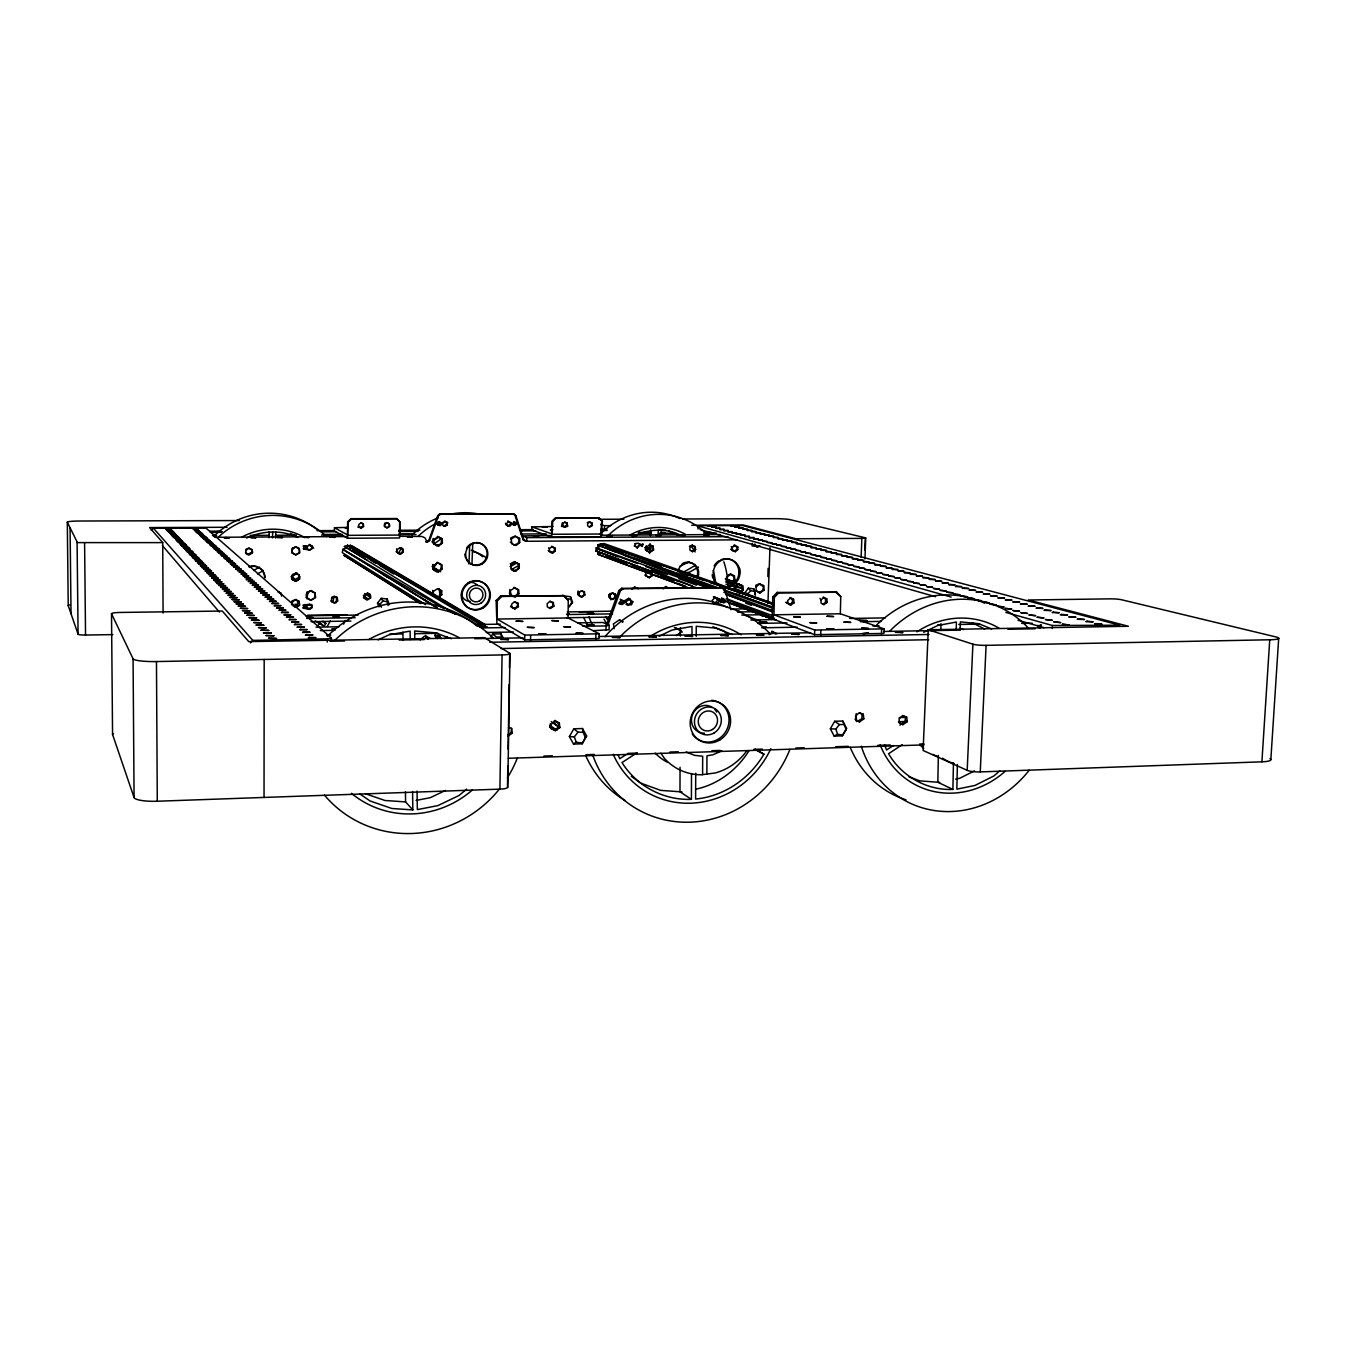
<?xml version="1.0" encoding="UTF-8"?>
<svg xmlns="http://www.w3.org/2000/svg" width="1346" height="1346" viewBox="0 0 1346 1346"><rect width="100%" height="100%" fill="white"/><g stroke="black" fill="none" stroke-linecap="round" stroke-linejoin="round"><path stroke-width="1.5" d="M509.697 653.247L484.375 637.634L248.741 641.605L222.292 611.034L120.349 612.447A9.439 1.195 -0.3 0 0 111.516 613.759L112.559 734.479L134.078 797.555A21.502 4.442 -1.1 0 0 157.28 801.24L264.035 797.438L264.186 659.456L502.075 654.93A10.297 1.497 0.9 0 0 509.697 653.247L509.444 667.835M680.05 767.287L679.982 791.768L691.407 799.339L691.508 773.681M680.386 636.103L680.403 627.774M327.263 642.092L327.28 638.828L331.419 638.054L331.402 641.319M691.962 636.591L691.995 626.445L672.176 630.012L659.153 636.17M695.714 773.193L695.613 799.053C724.064 796.31 749.672 778.728 763.922 754.164L754.988 749.301M696.219 636.322L696.252 626.277L715.769 628.111L732.207 634.521M702.595 774.623L702.679 756.216L694.62 755.375L686.09 751.96M706.869 774.068L706.953 755.796L713.077 754.77L721.759 750.816M334.431 527.733L334.414 530.896L347.52 538.249L399.476 537.963L400.115 535.069L400.267 522.097L396.447 518.547L350.919 518.698L347.621 521.996L347.487 534.867L334.431 527.733L347.537 527.38M599.206 633.798L524.755 635.093L497.061 619.059L497.212 601.09L501.755 596.463L563.957 595.672L568.264 600.148L568.062 617.965L599.206 633.798L599.105 638.542L524.671 639.872L496.893 623.669L496.152 600.535L500.695 595.908L563.957 595.672M347.52 538.249L348.177 522.282L351.474 518.984L397.053 518.833M364.564 595.487L364.581 594.091L363.992 597.388L367.66 599.811L370.789 597.708L370.251 594.427L367.138 593.317L364.564 595.487L364.699 598.347M399.459 534.598L399.644 521.811L396.447 518.547M264.035 797.438L499.904 789.143L502.075 654.93M363.992 597.388L367.088 599.407L370.066 597.876L370.251 594.427M507.829 765.857L507.476 786.72A10.213 2.103 0.8 0 1 499.904 789.143M508.098 749.184L509.175 684.525M507.762 787.275L509.983 653.634M524.671 639.872L524.755 635.093M531.956 526.875L531.906 529.971L551.624 537.121L601.124 536.852L602.385 521.356L598.482 517.89L555.124 518.025L551.944 521.255L551.608 533.807L531.956 526.875L553.071 526.505M530.543 640.46L530.627 635.665M884.086 628.851L814.734 630.046L773.967 614.802L774.337 597.439L778.678 592.963L836.808 592.223L840.762 596.547L840.341 613.776L884.086 628.851L883.901 633.444L814.566 634.673L773.681 619.261L772.301 614.399L772.789 596.901L777.113 592.442L836.808 592.223M938.364 755.426L937.826 782.245L952.901 789.429L953.456 762.93M940.854 629.978L940.972 623.669M956.232 630.416L956.4 622.037L937.792 625.486L923.743 632.284M957.376 764.478L956.855 789.143L974.992 785.441L993.87 775.969L999.809 770.821M960.22 630.18L960.388 621.886L978.609 623.669L991.682 628.986M551.624 537.121L552.769 521.541L555.948 518.311L599.357 518.16M595.807 639.3L595.908 634.538M604.421 529.819L604.522 525.68L600.888 524.503M605.952 630.45L606.053 625.907L609.183 625.217L609.082 629.76L593.35 630.668M269.032 537.777L269.2 531.636M272.515 537.946L272.683 531.973M275.661 538.013L275.829 532.023M698.019 528.961L698.103 525.916L700.021 525.63L743.042 525.613L1119.822 625.217L1052.404 625.503L1005.849 612.413M767.876 576.626L768.095 568.315M601.107 533.554L601.426 523.157M739.375 574.641L739.577 568.433M814.566 634.673L814.734 630.046M820.673 635.245L820.841 630.601M767.943 603.294L769.979 547.671M468.963 563.991L469.67 545.45M471.958 564.109L472.749 543.464M861.137 557.261L861.861 538.4L865.747 537.912L790.085 519.64A11.744 0.959 1.6 0 0 775.01 518.681L682.372 518.984M864.822 550.295L865.31 537.761M864.956 558.994L865.764 538.064M881.445 634.151L881.63 629.541M928.252 629.777L972.906 644.162A9.876 1.312 2.6 0 0 986.096 645.357L1269.732 639.771A19.534 2.322 3.3 0 0 1275.587 636.86L1121.538 599.744A8.463 0.925 2.7 0 0 1110.08 598.852L1028.209 599.996L1128.402 626.26L928.252 629.777L923.12 750.496L967.185 770.333A9.792 1.834 3.2 0 0 980.258 771.914L1261.909 761.819A19.382 3.264 4.2 0 0 1269.951 758.622M967.185 770.333L972.906 644.162M980.258 771.914L986.096 645.357M649.563 553.509L650.051 543.532M650.438 535.691L650.724 529.836M658.076 534.16L658.278 530.139M754.904 543.919L754.82 545.971L757.613 547.065L759.834 545.551M660.936 534.211L661.138 530.173M1052.252 628.498L1052.404 625.503M246.032 553.475L245.477 552.55L248.69 554.619L251.752 553.088L251.736 549.488L248.505 548.344L245.881 550.548L246.032 553.475L249.094 554.973L252.325 552.836L251.736 549.488M299.435 549.319L296.288 546.712L292.435 548.159L291.712 552.197L295.565 554.703L299.233 552.853L299.199 548.445L295.346 547.048L292.183 549.706L292.368 553.24L296.036 555.04L299.906 552.483L299.199 548.445M299.35 575.684L296.221 573.093L292.368 574.54L291.661 578.578L295.497 581.051L299.149 579.201L299.132 574.843L295.279 573.48L292.132 576.138L292.301 579.655L295.969 581.438L299.822 578.864L299.132 574.843M292.873 605.683L295.43 607.332L299.081 605.464L299.283 601.965L295.211 599.811L292.065 602.47L292.301 600.838L296.154 599.391L299.283 601.965M303.203 548.663L306.249 548.259L309.361 549.841L311.666 548.68L311.835 546.039L309.429 545.164L306.753 546.846L303.944 546.173L303.691 548.983L309.849 550.178L312.272 548.562L311.835 546.039M303.018 607.82L306.064 607.399L309.159 608.964L311.448 607.786L311.616 605.246L309.227 604.404L306.551 606.104L303.759 605.448L303.506 608.241L309.647 609.368L312.053 607.753L311.616 605.246M306.753 598.297L306.047 597.069L310.589 599.996L314.914 597.792L314.829 592.593L310.27 590.995L306.551 594.141L306.753 598.297L311.077 600.4L315.637 597.355L314.829 592.593M331.654 601.679L330.981 600.703L334.111 602.722L337.106 601.191L337.24 597.725L334.094 596.615L331.52 598.802L331.654 601.679L334.632 603.126L337.796 601.023L337.24 597.725M358.171 526.168L360.661 527.817L363.033 526.606L363.285 523.796L360.795 522.887L358.743 524.62L358.844 526.925L361.216 528.103L363.723 526.437L363.285 523.796M389.162 524.2L387.143 522.5L384.67 523.426L384.182 526.067L386.655 527.699L389.028 526.505L389.314 523.695L386.84 522.786L384.805 524.519L384.906 526.808L387.261 528.002L389.751 526.336L389.314 523.695M433.008 542.589L433.261 538.518L434.455 544.306L438.813 545.904L442.413 542.842L442.245 538.787L437.45 536.381L441.774 539.292L440.933 543.952L436.541 545.601L433.008 542.589L434.455 544.306M432.705 568.55L432.975 564.496L434.152 570.3L438.51 571.882L442.111 568.82L441.942 564.782L437.147 562.359L441.471 565.236L440.613 569.88L436.239 571.545L432.705 568.55L434.152 570.3M1261.909 761.819L1269.732 639.771M1270.843 759.531L1278.7 638.189M613.456 557.665L595.992 551.019L596.211 547.822L706.095 587.378M509.545 593.485L512.994 596.429L517.285 594.781L518.143 590.187L513.92 587.361L518.732 589.767L518.866 593.771L515.333 596.8L511.076 595.252L509.545 593.485L509.814 589.481M511.732 607.366L510.487 606.171L513.869 608.409L517.133 606.71L517.84 602.991L514.441 601.763L511.615 604.186L511.732 607.366L514.946 608.981L518.395 606.642L517.84 602.991M508.065 734.664L510.958 733.133L511.598 728.354L508.586 727.328M550.464 608.476L549.303 607.904L552.55 606.222L553.341 602.52L549.976 601.292L547.166 603.698L547.284 606.878L550.464 608.476L553.896 606.154L553.341 602.52M562.796 523.813L562.409 522.753L561.938 525.327L564.277 526.925L566.565 525.748L567.137 523.022L564.782 522.13L562.796 523.813L562.88 526.067L565.118 527.211L567.524 525.596L567.137 523.022M550.312 723.761L549.706 726.958L554.131 729.835L558.422 727.547L559.179 722.785L554.72 721.237L550.985 724.468L551.137 728.64L555.36 730.693L559.902 727.563L559.179 722.785M578.006 590.978A74.165 70.295 -68.1 0 0 578.225 594.831L581.001 596.665L583.844 595.184L584.4 591.803L581.455 590.726L578.982 592.846L579.066 595.639L581.859 597.052L584.871 594.999L584.4 591.803M589.043 526.824L591.315 525.647L591.937 522.921L589.582 522.029L587.613 523.712L587.68 525.95L589.918 527.11L592.307 525.495L591.937 522.921M615.055 594.797L612.699 592.762L609.738 593.906L609.132 597.102L612.026 599.071L614.853 597.59L615.442 594.225L612.514 593.149L610.075 595.269L610.142 598.045L612.918 599.458L615.896 597.405L615.442 594.225M646.568 547.284L646.299 545.786L645.558 549.673L649.041 552.062L652.457 550.295L653.046 546.055L649.529 544.726L646.568 547.284L646.652 550.665L649.983 552.382L653.584 549.925L653.046 546.055M651.817 575.55L652.945 575.23L649.361 577.686L644.936 574.944L648.419 577.333L651.817 575.55L652.07 572.185M692.652 551.658L691.659 551.338L694.435 549.891L695.159 546.476L692.298 545.382L689.875 547.469L689.943 550.245L692.652 551.658L695.596 549.639L695.159 546.476M731.181 581.859L733.721 580.53L734.361 575.768L730.457 574.288L727.143 577.148L727.21 580.95L726.049 579.857L726.621 576.946M739.324 592.089L741.966 590.692L742.639 585.746L738.584 584.214L735.135 587.209L735.219 591.146M756.301 590.675L758.959 592.526L762.896 590.423L763.603 585.51L759.565 583.979L756.132 586.957L756.216 590.894L760.036 592.896L764.208 590.002L763.603 585.51M789.193 604.522L792.272 602.873L792.542 599.794L790.018 597.54L793.585 599.273L794.056 602.806L790.792 605.061L786.098 602.352L790.792 605.061M825.401 602.419L825.653 599.357L823.163 597.102L826.764 598.835L827.218 602.335L823.988 604.59L822.339 604.051L827.218 602.335M855.08 719.218L857.772 721.069L861.81 718.865L862.163 714.827L859.976 712.892M898.472 721.994L901.13 723.828L905.118 721.641L905.488 717.637L903.334 715.719M752.414 543.279L752.111 545.938L754.82 545.971L753.777 545.248L757.613 547.065M564.782 522.13L566.716 523.51M245.881 550.548L246.066 549.185L249.279 548.007L251.904 550.161M549.976 601.292L552.769 603.042M306.585 545.887L306.703 549.017L306.585 545.887L303.069 546.089M306.383 605.061L306.501 608.241L306.383 605.061L302.884 605.263M447.124 525.226L447.528 522.467L445.324 521.356L440.092 525.563L436.693 523.527L438.762 521.878L444.416 526.168L447.124 525.226L443.322 525.764L444.416 526.168M292.183 549.706L292.435 548.159M332.984 602.402L333.959 596.48M291.594 604.859L292.301 600.838M306.333 595.47L306.905 592.29L311.448 590.574L315.149 593.636M398.786 553.845L401.899 552.684L402.976 549.134L403.093 552.011L400.536 554.182L396.279 551.725L400.536 554.182M437.4 596.85L440.31 595.74L441.639 590.675L437.517 588.623L433.109 591.601L433.866 596.211M516.174 545.399L513.836 545.096L518.143 543.464L519.59 538.35L515.535 536.263L511.194 539.191L511.901 543.818L516.174 545.399L519.724 542.371L519.59 538.35M511.11 568.836L513.415 570.805L517.722 569.156L519.152 564.092L515.114 562.039L510.773 564.967L511.48 569.577L515.754 571.141L519.304 568.113L519.152 564.092M550.8 552.718L553.812 551.574L555.107 548.091L555.208 550.918L552.718 553.038L548.411 550.632L552.718 553.038M306.551 594.141L306.905 592.29M692.298 545.382L694.654 547.115M366.886 559.902L347.083 547.957L342.927 549.37L342.288 552.617L425.622 604.657M733.284 551.355L736.178 550.245L737.726 546.829L737.776 549.589L735.387 551.675L731.013 549.319L735.387 551.675M734.293 588.488L734.882 585.46L735.135 587.209M514.441 601.763L517.352 603.53M640.242 544.053L636.456 547.586L637.381 547.906L640.292 544.743L642.934 544.154L642.294 546.543L638.307 543.195L634.723 543.633M846.163 729.633L846.55 728.321L842.781 721.035L834.671 721.271L830.347 728.792L834.133 736.077L842.226 735.825L846.163 729.633L842.781 721.035M437.164 638.475L434.977 635.699L435.381 634.403L436.222 637.836L437.164 638.475L439.267 635.161L440.31 638.071M513.953 514.088L440.781 514.206L438.611 515.552L429.61 540.52L427.187 542.219L425.622 541.731L428.718 540.604L437.719 515.669L439.688 514.021L513.953 514.088L515.855 515.703L523.981 540.352L526.757 541.277L737.389 539.83M722.314 587.697L621.549 588.353L618.857 590.642L606.272 625.133L607.837 625.2L620.472 590.642L623.434 588.757L722.314 587.697L724.838 589.901L730.996 609.738M634.252 546.072L635.951 543.633M295.901 606.962L298.526 600.686M323.175 621.229L325.816 623.484L324.134 626.243L315.216 620.943M642.934 544.154L641.352 546.224M554.72 721.237L555.124 720.362L558.725 723.374M631.493 604.556L626.294 604.489L631.493 604.556L632.856 601.864L628.767 598.314L619.11 603.883L622.306 604.421L630.063 598.852M445.442 525.865L447.528 522.467M1040.542 624.83L1037.816 627.303L1039.819 627.875L1041.451 624.914M569.358 736.565L573.85 728.792L582.498 728.539L586.654 736.043L582.179 743.816L573.531 744.069L569.358 736.565L574.321 736.851L578.006 732.224L583.07 732.157L585.308 737.44L582.179 743.816M842.226 735.825L846.55 728.321M490.954 636.961L492.67 634L500.998 633.848L504.027 639.3M581.455 590.726L584.063 592.391M437.029 562.931L433.58 567.793L438.813 571.007M749.083 750.614C737.272 769.693 717.721 784.802 695.546 789.21M436.693 523.527L437.669 524.536L439.419 522.164M748.376 588.168L744.86 592.812L748.09 593.569L750.698 590.726L754.635 591.416L755.342 595.117L753.81 588.858L748.376 588.168L750.698 590.726M572.555 602.133L568.937 606.878L572.555 602.133L570.452 596.682L564.765 595.975L566.784 598.617L570.923 599.307L571.714 603.092M379 606.878L377.486 603.159L381.204 598.314L387.16 599.02L389.415 604.59M514.66 521.878L510.05 525.781L507.947 525.899L506.416 523.981L508.435 521.356L515.282 525.26L516.645 523.51L513.886 521.609L515.535 523.93L516.645 523.51M725.746 600.602L723.896 603.025L713.885 596.884L719.706 601.241L723.105 598.398L725.746 600.602L720.581 602.486M830.347 728.792L835.849 729.044L839.399 724.585L844.127 724.501M317.606 626.025L320.163 622.828L324.134 626.243M629.171 604.606L631.392 601.898L632.856 601.864M717.67 600.148L714.81 603.412L716.846 603.799L719.706 601.241M506.416 523.981L505.541 523.258L506.466 525.176L508.872 525.596L510.958 523.241L512.153 523.93M309.227 604.404L311.565 605.599M377.486 603.159L380.144 603.984L382.937 601.006L387.244 601.712L388.119 605.582M585.308 737.44L586.654 736.043M250.356 642.866L252.812 640.393L327.28 638.828M151.257 530.29L153.394 528.17L205.955 528.053L331.419 638.054M715.332 597.422L712.185 600.333L714.003 604.001M759.565 583.979L763.216 586.503M649.529 544.726L652.709 546.913M436.222 637.836L439.267 635.161M790.439 598.095L787.763 600.434L787.814 603.513M823.988 604.59L821.026 603.042L820.993 599.98L823.651 597.641M663.09 588.825L665.984 586.435L668.222 588.387M632.014 589.212L634.976 586.806M684.374 586.469L597.624 554.216L599.727 552.415M438.207 597.775L441.791 594.713L441.639 590.675M420.154 639.872L424.528 636.153L429.795 638.004M309.429 545.164L311.784 546.476M738.584 584.214L742.285 586.738M466.658 789.126L459.137 795.436L437.938 805.598L417.344 809.602L417.058 791.095M443.507 522.012L438.022 525.277M444.601 638.66L446.939 636.742L447.73 637.987M678.838 581.489L595.992 551.019L598.314 549.185L637.617 563.587M730.457 574.288L734.024 576.727M253.62 570.536L259.442 567.154M257.49 573.934L263.379 570.502M676.264 635.615L680.74 632.216M433.715 544.272L441.69 538.383M440.933 543.952L442.413 542.842M440.613 569.88L442.111 568.82M903.015 724.653L907.238 721.641L906.682 717.082L902.628 715.584L899.145 718.68L899.178 722.684L903.015 724.653L901.13 723.828M859.572 721.877L863.846 718.848L863.274 714.255L859.169 712.757L855.652 715.87L855.703 719.891L859.572 721.877L857.772 721.069M367.138 593.317L370.234 595.016M769.104 634.723L773.21 631.863L776.962 633.815M507.762 736.312L512.338 733.149L511.598 728.354M732.258 581.96L734.95 580.109L734.361 575.768M739.055 593.165L743.244 590.271L742.639 585.746M573.531 744.069L576.223 742.218L581.825 742.975M440.31 595.74L441.791 594.713M518.143 543.464L519.724 542.371M732.544 550.581L732.123 547.418L735.051 545.416L737.726 546.829M549.74 551.927L549.252 548.697L552.297 546.644L555.107 548.091M514.694 587.731L510.353 590.675L511.076 595.252M433.412 565.657L437.82 562.712M433.698 539.645L438.106 536.684M299.048 601.157L299.754 605.162L295.43 607.332M397.44 553.055L396.902 549.757L400.031 547.671L402.976 549.134M868.237 633.057L863.745 633.545M517.722 569.156L519.304 568.113M902.325 744.607L888.596 753.726C901.601 776.272 926.839 790.506 952.901 789.429M899.851 725.141L906.733 720.598M893.357 745.499L886.56 750.008L884.507 744.658M334.094 596.615L337.274 598.314M626.496 754.349L619.766 758.723L618.235 755.039M637.297 752.616L622.003 762.559C636.608 786.131 663.729 800.449 691.407 799.339M517.285 594.781L518.866 593.771M682.658 572.622L695.344 565.387M610.478 617.242L607.012 619.194L605.633 616.502M685.77 574.321L698.473 567.087M689.219 561.82L679.814 566.296M510.151 566.716L517.234 562.746M511.547 569.509L518.664 565.522M401.899 552.684L403.093 552.011M297.5 573.211L291.022 576.778L295.38 580.244M299.906 576.811L294.69 579.689L295.279 580.463M834.133 736.077L837.565 734.26L842.798 735M862.163 714.827L863.274 714.255M598.112 547.469L600.955 546.005M510.235 563.823L514.34 561.703L518.58 564.563M513.398 536.667L510.656 538.08L511.194 539.191M974.504 770.888L959.614 778.325L955.643 779.149M792.542 599.794L793.585 599.273M445.476 790.422L430.299 797.673L416.099 800.433M905.488 717.637L906.682 717.082M553.812 551.574L555.208 550.918M825.653 599.357L826.764 598.835M617.864 556.857L598.314 549.185L597.725 545.096L600.787 543.683L773.176 603.681M378.075 639.855L388.944 634.841L410.109 631.123L410.227 639.518M515.535 523.93L513.146 524.974L515.282 525.26M295.279 573.48L296.221 573.093M632.67 536.6C647.14 529.247 665.277 527.548 680.033 534.951M736.178 550.245L737.776 549.589M736.262 584.921L739.038 583.844M759.985 583.592L755.846 585.224L756.132 586.957M728.236 574.978L730.895 573.934M246.688 538.03C262.47 530.475 281.903 529.735 297.735 537.475M689.438 546.19L692.366 545.063M587.192 522.652L589.582 521.743L591.483 523.409M331.57 597.388L334.717 596.211M295.346 547.048L296.288 546.712M455.402 614.331L344.391 546.442L347.504 545.349L484.627 624.965L385.124 567.945M310.27 590.995L311.448 590.574M733.721 580.53L734.95 580.109M741.966 590.692L743.244 590.271M762.896 590.423L764.208 590.002M652.457 550.295L653.584 549.925M694.435 549.891L695.596 549.639M771.78 618.773L770.484 619.009L771.376 619.311M762.946 615.492L761.668 615.728L766.816 615.896M583.844 595.184L584.871 594.999M566.565 525.748L567.524 525.596M614.853 597.59L615.896 597.405M591.315 525.647L592.307 525.495M868.675 633.226L862.5 633.428M737.272 611.572L739.476 611.286L737.877 610.882M566.767 614.113L569.223 613.81L567.827 613.406M437.719 515.669L438.611 515.552M335.053 628.532L331.839 628.919L333.101 629.423M442.363 523.796L438.762 521.878M521.609 530.543L523.106 530.391L519.993 530.088M434.977 635.699L438.931 635.278L441.252 638.711M398.635 531.132L399.745 530.761M222.073 531.805L216.891 531.67L221.703 531.603M428.718 540.604L429.61 540.52M763.535 627.017L766.345 626.799M517.133 606.71L518.395 606.642M552.55 606.222L553.896 606.154M640.141 533.05L642.143 532.949L639.131 532.595M792.272 602.873L794.056 602.806M899.246 717.586L905.538 717.384M543.952 756.065L552.348 755.796M585.931 754.719L594.326 754.45M627.909 753.373L636.305 753.104M669.887 752.044L678.283 751.775M711.866 750.698L720.261 750.429M753.844 749.352L762.24 749.083M795.823 748.006L804.218 747.737M835.698 746.727L848.3 746.323M877.676 745.381L890.278 744.977M919.655 744.035L923.861 743.901M508.367 758.286L923.995 744.893M898.977 721.675L907.372 721.439M500.729 648.57L928.69 639.703M111.516 613.759L133.069 658.8A21.687 3.163 -0.4 0 0 156.472 661.559L264.186 659.456M567.339 611.925L611.353 611.168M730.828 609.099L745.499 608.846M315.974 627.169L339.007 626.782M475.138 624.561L500.258 624.157M577.754 622.878L602.89 622.475L609.183 625.217M320.298 630.584L335.003 630.349M482.087 627.926L505.204 627.556M582.936 626.277L606.053 625.907M757.596 623.417L786.956 622.929M860.38 621.717L881.361 621.381M239.268 520.549L79.683 521.02A12.989 1.11 0 0 0 67.3 522.164L68.242 605.683L78.085 634.202A7.117 0.959 -0.5 0 0 85.538 635.043L112.828 634.605M326.59 635.194L330.779 635.11M389.6 634.117L402.202 633.899M414.804 633.697L437.904 633.293M486.226 632.485L513.533 632.014M761.651 627.808L797.303 627.202M872.797 625.924L879.089 625.823M937.809 624.813L941.998 624.746M958.773 624.46L979.753 624.107M1021.698 623.4L1032.18 623.215M329.837 641.251L344.526 640.999M399.123 640.023L424.31 639.586M474.701 638.694L522.988 637.836M598.566 636.507L810.629 632.755M884.103 631.459L959.681 630.113M1007.969 629.255L1035.259 628.784M489.793 642.261L928.959 634.488M305.744 615.845L358.103 615.055M306.821 618.437L355.142 617.713M566.616 614.55L612.514 613.86M737.675 611.993L754.366 611.74M311.01 621.667L350.919 621.061M566.548 617.747L610.361 617.074M741.764 615.055L762.61 614.735M497.061 619.059L568.062 617.965M773.967 614.802L840.341 613.776M750.9 620.001L776.104 619.597M849.595 618.453L885.298 617.898M306.972 604.505L311.162 604.455M304.045 605.279L312.423 605.162M306.669 608.392L310.876 608.325M552.937 529.718L550.295 529.954L552.449 530.156M307.477 615.189L347.218 614.769M348.059 527.733L345.098 527.969L347.1 528.187M323.427 534.429L342.321 534.328M399.022 533.975L413.727 533.874M638.408 532.494L651.01 532.41M628.161 605.195L625.419 601.965L623.501 601.982L620.17 599.189M209.875 531.182L220.391 531.132M317.017 530.66L333.825 530.576M398.938 530.274L419.952 530.173M520.784 529.685L533.386 529.617M600.619 529.298L606.911 529.264M210.296 532.377L220.794 532.326M321.576 531.838L336.281 531.771M399.257 531.468L418.152 531.384M521.037 530.896L535.725 530.829M600.821 530.509L607.113 530.475M659.607 530.223L665.9 530.189M212.416 535.607L216.605 535.573M250.188 535.405L269.082 535.304M275.392 535.271L296.372 535.17M321.559 535.035L342.557 534.934M399.24 534.631L416.032 534.547M520.986 534.009L546.173 533.874M638.526 533.403L651.128 533.336M659.523 533.285L674.211 533.218M703.605 533.066L716.19 532.999M348.059 535.338L400.115 535.069M552.483 534.278L602.049 534.009M214.653 537.29L346.847 536.566M399.308 536.297L422.021 536.482L425.084 537.946L427.187 542.219M550.312 535.489L522.77 535.927L526.639 537.609L728.035 536.684M600.737 535.203L720.463 534.564M861.861 538.4L795.907 538.753L743.682 525.058L691.76 525.293M67.3 522.164L77.429 542.606L162.715 542.623L163.085 613.069M578.915 611.807L589.397 611.757M598.835 519.287L623.888 519.186M227.07 527.279L149.642 527.582L162.715 542.623M604.522 525.68L610.748 525.647M357.986 527.329L362.175 527.312M561.45 526.471L567.726 526.437M861.81 718.865L863.846 718.848M618.857 590.642L620.472 590.642M905.118 721.641L907.238 721.641M558.422 727.547L559.902 727.563M510.958 733.133L512.338 733.149M707.66 535.085L703.756 535.17L708.888 535.304L707.66 535.085A74.972 70.985 -68 0 0 607.063 536.617M308.756 617.091L313.181 617.629L307.056 617.797M359.702 793.82L370.032 800.954L391.854 808.492L412.835 809.905L405.583 801.913L384.922 800.483L365.405 793.719M681.968 791.919L660.684 790.371L640.73 783.136L631.341 776.339M939.676 782.379L919.772 780.865L908.634 776.659M651.313 547.872L645.744 547.368L650.875 549.084M436.541 545.601L438.813 545.904M513.415 570.805L515.754 571.141M508.872 525.596L510.05 525.781M436.239 571.545L438.51 571.882M512.994 596.429L515.333 596.8M439.688 514.021L440.781 514.206M621.549 588.353L623.434 588.757M523.981 540.352L522.988 539.662L526.757 541.277L526.639 537.609M729.111 582.078L734.899 583.541M725.999 584.248L743.211 588.841M698.103 525.916L951.185 597.052M700.038 529.533L935.47 596.699M1017.98 620.237L1044.143 627.69M735.051 545.416L733.991 545.113L736.8 547.082M840.762 596.547L835.143 591.702M602.385 521.356L598.482 517.89M726.504 579.874L736.43 583.037M644.65 547.671L649.008 549.319A37.082 35.147 -68.1 0 0 645.306 549.706M777.113 592.442L778.678 592.963M707.256 532.36L711.714 532.377M649.041 552.062L649.983 552.382M727.21 581.943L731.114 583.272M605.666 546.796L623.417 552.87M678.687 571.764L704.345 580.547M710.267 582.566L771.443 603.496M772.789 596.901L774.337 597.439M758.959 592.526L760.036 592.896M680.117 575.247L684.054 576.61M726.302 579.975L741.663 585.291M726.79 579.268L734.647 581.994M725.275 578.931L734.58 582.212M277.966 591.92L281.415 594.04L278.925 592.004M773.462 603.429L603.832 543.464L603.681 546.123L600.787 543.683L774.152 604.859M600.35 546.224L597.725 545.096L717.637 587.596M723.542 589.683L772.688 607.096M626.361 564.075L606.676 556.706L616.518 560.104M632.284 565.673L638.189 567.76M616.081 551.877L608.224 549.05L616.031 552.079M623.938 554.703L629.844 556.823M633.781 558.237L712.421 586.52M724.215 590.759L773.361 608.442M725.713 594.444L772.806 611.404M645.474 566.464L667.094 574.372M678.889 578.696L696.572 585.174M745.701 603.159L751.606 605.33M595.992 551.019L696.605 587.832M726.201 598.667L773.546 615.98M606.676 556.672L626.378 563.94M632.284 566.128L638.189 568.315M642.126 569.762L651.969 573.396M661.828 577.03L673.639 581.388M740.603 606.104L746.508 608.291M762.273 614.113L772.116 617.747M597.624 554.216L687.873 587.546M713.363 596.951L717.283 598.398M721.22 599.862L774.169 619.412M600.787 543.683L661.626 566.262M681.244 573.547L687.133 575.735M736.195 593.939L771.51 607.063M713.716 597.338L725.46 601.679M729.381 603.126L772.419 619.076M665.429 586.822L669.568 588.37M634.353 587.192L638.542 588.74M623.871 555.006L710.133 587.226M723.845 592.341L772.856 610.647M632.267 566.279L651.952 573.665M655.889 575.146L673.606 581.775M677.543 583.255L685.417 586.2M714.945 597.271L724.787 600.955M728.724 602.436L772.032 618.655M451.347 638.727L435.582 632.856L414.652 630.971L414.787 639.266M725.595 581.96L743.177 588.623M648.419 577.333L649.361 577.686M733.789 588.269L741.495 591.214M744.473 615.088L760.12 621.028M597.725 545.096L709.09 587.731M726.672 594.461L771.611 611.656M733.065 603.328L746.794 608.577M750.715 610.075L772.284 618.302M959.799 628.161L963.551 629.608M734.882 588.841L742.269 591.702M773.21 631.863L771.662 631.274L775.582 633.983M552.297 546.644L551.473 546.325L554.434 548.344M712.858 626.731L723.66 630.938L728.253 634.437M651.128 569.88L692.197 585.981M727.395 599.794L774.337 618.184M972.233 622.744L984.565 628.969M482.087 625.654L347.504 545.349L350.751 548.243L350.162 545.248L352.955 546.392L485.502 624.695M437.669 524.536L440.092 525.563M622.306 604.421L619.042 603.025L621.465 599.744L625.419 601.965M612.026 599.071L612.918 599.458M290.383 533.437L295.851 535.843M581.001 596.665L581.859 597.052M668.609 530.896L678.014 535.271M568.264 600.148L562.763 595.134M506.466 525.176L507.947 525.899M623.164 621.667L619.446 619.783L613.423 623.921L614.129 628.733M500.695 595.908L501.755 596.463M400.031 547.671L402.504 549.387M513.869 608.409L514.946 608.981M496.152 600.535L497.212 601.09M755.224 749.436L763.922 754.164M474.314 619.093L485.233 625.15M344.391 546.442L347.083 547.957M554.249 720.733L559.583 723.744M365.22 556.537L352.568 549.269L365.103 556.79M368.838 558.607L381.507 565.875M437.13 607.971L342.927 549.37L444.197 608.661M350.162 545.248L484.711 624.864M724.838 589.901L720.295 587.058M370.47 559.986L375.854 563.2M295.06 604.118L298.189 605.986M322.266 621.364L325.816 623.484M382.432 574.187L387.766 577.451M409.083 590.524L416.183 594.882M421.517 598.146L433.934 605.784M415.746 600.383L344.071 555.326L422.089 603.159M432.049 566.414L440.697 571.747M342.927 549.37L437.332 607.652M347.504 545.349L375.887 562.998M379.421 565.219L393.621 574.052M522.719 539.123L525.815 541.075M512.776 513.735L515.855 515.703M344.071 555.326L420.389 603.597M549.774 726.403L554.855 729.667M596.211 547.822L598.314 549.185M438.291 589.195L441.168 591.113M507.661 521.07L510.958 523.241M365.237 593.653L370.352 597.035M619.614 620.186L622.525 622.155M514.761 535.96L519.001 538.837M363.37 597.641L366.718 599.929M552.97 722.634L559.768 727.294L553.206 722.499M363.319 595.655L368.266 599.071M554.131 729.835L555.36 730.693M834.671 721.271L839.399 724.585M550.346 725.595L556.924 730.255M365.675 593.939L369.04 596.396M551.237 721.607L559.431 727.681M561.938 525.327L562.88 526.067M309.799 544.491L312.911 546.998M309.058 544.457L313.685 548.192M492.67 634L496.422 637.028L501.301 637.011L500.998 633.848M573.85 728.792L578.006 732.224M425.538 635.48L428.398 637.853M635.076 545.954L637.381 547.906M361.149 522.601L363.168 524.301M510.37 542.118L512.675 544.104M645.558 549.673L646.652 550.665M609.132 597.102L610.142 598.045M444.651 521.07L446.922 523.157M367.643 592.812L370.52 595.555M579.066 595.639L578.09 594.696L578.696 591.483L578.982 592.846M731.231 546.56L732.123 547.418M153.394 528.17L252.812 640.393M162.395 545.601L219.398 612.094M549.706 726.958L551.137 728.64M291.846 575.667L295.985 581.018M548.596 547.822L549.252 548.697M628.767 598.314L631.392 601.898M1038.035 625.301L1039.819 627.875M721.641 597.86L723.828 601.039M660.869 753.154L664.402 758.37A56.482 52.763 -61.6 0 0 701.3 774.791L715.197 772.974A56.482 52.763 -61.6 0 0 746.761 750.9M690.952 545.668L695.159 551.944M381.204 598.314L382.937 601.006M819.966 598.364L820.993 599.98M291.712 552.197L292.368 553.24M291.661 578.578L292.301 579.655M396.447 548.848L396.902 549.757M608.712 594.696L610.899 599.862M380.144 603.984L381.423 607.248M432.672 590.406L433.109 591.601M574.321 736.851L576.223 742.218M514.862 515.064L522.366 537.777M835.849 729.044L837.565 734.26M753.81 588.858L754.635 591.416M609.738 593.906L610.075 595.269M570.452 596.682L570.923 599.307M281.028 592.997L281.583 596.177M645.676 571.091L646.03 575.97M582.498 728.539L583.07 732.157M384.67 523.426L384.805 524.519M439.2 588.639L439.974 595.134M387.16 599.02L387.244 601.712M412.566 791.549L412.835 809.905M402.908 632.183L403.043 640.427M405.432 791.785L405.583 801.913M84.596 543.061L85.538 635.043M77.092 542.421L78.085 634.202M70.076 527.884L71.035 613.742M133.069 658.8L134.078 797.555M156.472 661.559L157.28 801.24M68.242 605.683A12.922 1.565 -0.4 0 1 69.706 604.892M112.559 734.479A9.355 1.666 -1 0 1 113.535 733.62M468.206 582.7A9.607 9.304 -61.6 0 1 477.241 585.073M470.377 601.426A9.607 9.304 -61.6 0 1 461.426 594.478M471.218 550.194A37.503 36.443 -61.6 0 1 482.76 556.773M472.698 551.507A37.89 36.779 -61.6 0 1 486.562 558.001M398.652 552.886A75.797 73.576 -61.6 0 1 401.731 547.704M411.741 535.254A75.797 73.576 -61.6 0 1 438.106 517.857M449.396 514.424A75.797 73.576 -61.6 0 1 480.303 514.307M418.169 536.246A76.638 74.333 -61.6 0 1 439.705 521.625M428.381 639.384A63.212 61.293 -61.6 0 1 425.42 636.658M431.915 541.883A63.212 61.293 -61.6 0 1 438.746 537.172M615.189 597.473A37.082 35.147 -68.1 0 1 614.365 593.737M587.495 625.066A74.165 70.295 -68.1 0 1 583.76 617.494M600.131 534.278A74.165 70.295 -68.1 0 1 679.881 518.53M723.828 561.736A74.972 70.985 -68 0 1 727.732 588.152M591.887 623.871A74.972 70.985 -68 0 1 588.959 616.771M713.296 570.283A61.832 58.534 -68 0 1 715.264 581.96M606.945 624.258A61.832 58.534 -68 0 1 604.018 619.16M629.827 535.136A61.832 58.534 -68 0 1 685.652 534.412M307.763 592.745A38.933 38.378 -30.8 0 1 306.871 598.701M305.054 604.472A38.933 38.378 -30.8 0 1 303.355 608.123M213.863 536.297A77.849 76.739 -30.8 0 1 317.976 530.257M247.361 554.569A38.529 37.991 -30 0 1 252.897 552.011M345.114 620.405A78.741 77.58 -31.7 0 1 343.55 624.14M218.17 537.323A78.741 77.58 -31.7 0 1 326.506 536.633M336.736 596.598A64.945 63.985 -31.7 0 1 336.029 602.84M330.342 620.758A64.945 63.985 -31.7 0 1 327.33 626.277M241.607 537.222A64.945 63.985 -31.7 0 1 304.667 537.458M725.965 558.708A14.167 13.292 -70 0 1 738.584 575.398A14.167 13.292 -70 0 1 720.009 585.83M718.495 585.039A14.167 13.292 -70 0 1 713.733 579.941M713.01 578.343A14.167 13.292 -70 0 1 712.202 574.725M714.137 565.858A14.167 13.292 -70 0 1 719.201 560.659M720.783 559.852A14.167 13.292 -70 0 1 724.249 558.842M719.521 585.409A14.183 13.309 -70 0 1 719.706 561.332A14.183 13.309 -70 0 1 739.964 571.764A14.183 13.309 -70 0 1 721.035 586.183M682.203 563.705A11.071 10.432 -69.5 0 1 696.959 576.845M677.862 571.73A11.088 10.448 -69.5 0 1 691.205 562.864A11.088 10.448 -69.5 0 1 697.968 577.198M248.96 566.716A11.693 11.542 -26 0 1 256.985 566.649M258.802 567.474A11.693 11.542 -26 0 1 264.624 577.434M249.363 567.07A11.71 11.559 -26.1 0 1 265.044 577.821M476.198 542.522A11.357 11.037 -66.3 0 1 485.536 559.414A11.357 11.037 -66.3 0 1 466.355 559.566M465.565 557.816A11.357 11.037 -66.3 0 1 464.942 553.929M466.507 548.259A11.357 11.037 -66.3 0 1 474.297 542.707M696.521 577.266A13.662 12.871 -70.2 0 1 693.224 576.374M691.743 575.617A13.662 12.871 -70.2 0 1 688.025 572.134M690.801 575.28A13.645 12.854 -70.3 0 1 688.176 573.16M714.642 709.224A14.116 13.191 -61.6 0 1 716.678 712.051M704.48 733.217A14.116 13.191 -61.6 0 1 692.029 716.072A14.116 13.191 -61.6 0 1 711.933 707.087M667.666 762.408A55.623 52.057 -61.6 0 1 655.165 753.137M619.581 637.247A111.247 104.147 -61.6 0 1 770.686 634.437M789.9 749.419A111.247 104.147 -61.6 0 1 689.539 822.187A111.247 104.147 -61.6 0 1 592.795 755.241M651.599 635.531A91.764 85.892 -61.6 0 1 741.108 634.79M770.888 748.628A91.764 85.892 -61.6 0 1 690.986 803.192A91.764 85.892 -61.6 0 1 613.17 754.248M625.284 800.634A109.48 102.666 -61.6 0 1 585.695 755.611M604.892 636.759A109.48 102.666 -61.6 0 1 728.119 607.584M517.268 758.185A115.403 111.146 -46.6 0 1 507.492 777.618M499.534 788.891A115.403 111.146 -46.6 0 1 324.403 795.049M334.817 640.292A115.403 111.146 -46.6 0 1 493.595 638.441M472.48 789.883A95.179 91.663 -46.6 0 1 351.457 793.316M368.804 639.518A95.179 91.663 -46.6 0 1 459.07 637.6M327.297 636.389A113.501 109.463 -46.3 0 1 477.426 626.361M937.994 756.57A53.874 48.708 -66.6 0 1 932.929 754.467M923.793 748.477A53.874 48.708 -66.6 0 1 919.789 744.641M954.146 763.619A54.664 49.314 -66.6 0 1 942.469 758.185M889.891 631.005A107.747 97.434 -66.6 0 1 1028.596 628.33M1029.202 770.232A107.747 97.434 -66.6 0 1 861.272 746.189M856.51 721.574A107.747 97.434 -66.6 0 1 856.207 713.582M1005.092 771.359A88.853 80.356 -66.6 0 1 880.149 744.893M916.878 631.829A88.853 80.356 -66.6 0 1 999.001 628.145M905.993 799.844A106.082 96.155 -66.6 0 1 850.184 747.249M875.506 626.159A106.082 96.155 -66.6 0 1 984.549 603.159M674.329 627.589A15.698 14.789 -64.9 0 1 680.925 631.493M675.709 628.178A15.731 14.823 -64.9 0 1 682.304 632.098M711.58 700.273A21.267 19.854 -61.6 0 1 726.032 731.13A21.267 19.854 -61.6 0 1 692.197 733.94M1013.134 610.562L1019.511 611.252L1013.134 610.562M758.269 538.821L753.575 538.888L758.269 538.821M753.827 537.592L749.167 537.677L753.827 537.592M1005.361 608.409L1011.654 609.082L1005.361 608.409M749.453 536.398L744.809 536.465L749.453 536.398M997.689 606.272L1003.931 606.945L997.689 606.272M745.129 535.203L740.502 535.271L745.129 535.203M990.134 604.186L996.309 604.842L990.134 604.186M740.838 534.009L736.245 534.076L740.838 534.009M736.599 532.848L732.039 532.915L736.599 532.848M982.681 602.116L988.805 602.756L982.681 602.116M732.409 531.687L727.866 531.754L732.409 531.687M975.345 600.08L981.419 600.72L975.345 600.08M728.27 530.543L723.744 530.61L728.27 530.543M968.127 598.078L974.117 598.701L968.127 598.078M724.182 529.415L719.656 529.483L724.182 529.415M720.127 528.288L715.635 528.355L720.127 528.288M960.994 596.11L966.933 596.715L960.994 596.11M716.106 527.195L711.647 527.245L716.106 527.195M953.961 594.158L959.849 594.764L953.961 594.158M712.135 526.101L707.693 526.151L712.135 526.101M947.046 592.24L952.867 592.829L947.046 592.24M940.215 590.339L945.986 590.928L940.215 590.339M933.468 588.471L939.205 589.06L933.468 588.471M926.822 586.62L932.509 587.209L926.822 586.62M920.277 584.803L925.897 585.375L920.277 584.803M913.816 583.02L919.385 583.575L913.816 583.02M907.44 581.253L912.958 581.809L907.44 581.253M901.147 579.503L906.632 580.059L901.147 579.503M894.939 577.787L900.373 578.326L894.939 577.787M868.422 628.464L861.676 628.178L868.422 628.464M888.814 576.088L894.198 576.626L888.814 576.088M882.774 574.405L888.108 574.944L882.774 574.405M850.622 622.39L844.026 622.104L850.622 622.39M876.818 572.757L882.101 573.278L876.818 572.757M576.223 633.091L583.054 633.394L576.223 633.091M870.929 571.125L876.162 571.646L870.929 571.125M833.847 629.07L827.083 628.767L833.847 629.07M865.108 569.509L870.307 570.031L865.108 569.509M833.527 616.535L827.05 616.266L833.527 616.535M563.806 626.698L570.485 627L563.806 626.698M859.371 567.928L864.536 568.433L859.371 567.928M816.652 622.946L810.04 622.66L816.652 622.946M853.717 566.346L858.832 566.851L853.717 566.346M551.877 620.573L558.422 620.859L551.877 620.573M539.107 633.73L545.938 634.033L539.107 633.73M848.115 564.798L853.196 565.286L848.115 564.798M842.596 563.267L847.627 563.755L842.596 563.267M800.147 617.057L793.669 616.788L800.147 617.057M527.396 627.303L534.076 627.606L527.396 627.303M837.145 561.753L842.142 562.241L837.145 561.753M831.761 560.256L836.707 560.744L831.761 560.256M516.157 621.129L522.702 621.415L516.157 621.129M826.444 558.792L831.357 559.263L826.444 558.792M821.195 557.328L826.057 557.799L821.195 557.328M815.996 555.898L820.841 556.352L815.996 555.898M810.881 554.468L815.676 554.922L810.881 554.468M805.817 553.071L810.561 553.509L805.817 553.071M800.803 551.675L805.531 552.129L800.803 551.675M795.873 550.312L800.55 550.75L795.873 550.312M790.977 548.949L795.621 549.387L790.977 548.949M786.148 547.62L790.758 548.041L786.148 547.62M547.082 527.06L542.421 527.11L547.082 527.06M781.387 546.291L785.963 546.712L781.387 546.291M776.659 544.979L781.202 545.399L776.659 544.979M771.998 543.683L776.507 544.104L771.998 543.683M767.388 542.404L771.864 542.825L767.388 542.404M762.846 541.142L767.287 541.563L762.846 541.142M758.336 539.897L762.745 540.301L758.336 539.897M309.126 637.297L308.301 637.853L316.024 637.617L309.126 637.297M306.215 634.589L305.407 635.127L313.046 634.908L306.215 634.589M303.372 631.93L302.547 632.469L310.135 632.25L303.372 631.93M300.562 629.322L299.737 629.844L307.275 629.625L300.562 629.322M297.803 626.748L296.978 627.253L304.448 627.051L297.803 626.748M295.077 624.208L294.269 624.712L301.689 624.51L295.077 624.208M292.419 621.734L291.611 622.222L298.963 622.02L292.419 621.734M289.794 619.278L288.986 619.766L296.271 619.564L289.794 619.278M287.203 616.872L286.395 617.343L293.647 617.158L287.203 616.872M284.662 614.499L283.855 614.971L291.039 614.785L284.662 614.499M282.155 612.161L281.364 612.632L288.498 612.447L282.155 612.161M279.699 609.873L278.891 610.327L285.975 610.142L279.699 609.873M277.276 607.618L276.485 608.056L283.501 607.887L277.276 607.618M274.887 605.397L274.096 605.835L281.062 605.65L274.887 605.397M272.531 603.193L271.741 603.631L278.672 603.462L272.531 603.193M270.226 601.039L269.436 601.477L276.3 601.309L270.226 601.039M267.938 598.92L267.164 599.34L273.978 599.172L267.938 598.92M265.7 596.833L264.926 597.237L271.69 597.086L265.7 596.833M263.496 594.764L262.706 595.168L269.436 595.016L263.496 594.764M261.309 592.745L260.535 593.132L267.215 592.98L261.309 592.745M259.172 590.743L258.398 591.13L265.027 590.978L259.172 590.743M257.052 588.774L256.278 589.161L262.857 589.01L257.052 588.774M254.966 586.822L254.192 587.209L260.737 587.058L254.966 586.822M252.913 584.904L252.156 585.291L258.634 585.157L252.913 584.904M250.894 583.02L250.12 583.39L256.581 583.255L250.894 583.02M248.892 581.169L248.135 581.522L254.545 581.405L248.892 581.169M246.924 579.335L246.167 579.689L252.526 579.554L246.924 579.335M244.989 577.518L250.558 577.754L244.989 577.518M243.088 575.735L248.606 575.97L243.088 575.735M241.186 573.985L246.671 574.204L241.186 573.985M239.336 572.252L244.77 572.471L239.336 572.252M237.502 570.536L242.903 570.754L237.502 570.536M235.685 568.853L241.052 569.072L235.685 568.853M233.901 567.188L239.235 567.406L233.901 567.188M232.135 565.539L237.434 565.757L232.135 565.539M230.402 563.924L235.651 564.125L230.402 563.924M228.685 562.325L233.901 562.527L228.685 562.325M226.986 560.744L232.185 560.946L226.986 560.744M225.32 559.196L230.469 559.398L225.32 559.196M223.672 557.648L228.786 557.85L223.672 557.648M222.04 556.134L227.138 556.335L222.04 556.134M220.441 554.636L225.489 554.838L220.441 554.636M218.843 553.156L223.873 553.357L218.843 553.156M217.278 551.692L222.275 551.894L217.278 551.692M215.73 550.245L220.694 550.447L215.73 550.245M214.216 548.832L219.129 549.017L214.216 548.832M212.702 547.418L217.598 547.603L212.702 547.418M211.204 546.039L216.067 546.224L211.204 546.039M209.74 544.659L214.569 544.844L209.74 544.659M208.277 543.296L213.089 543.481L208.277 543.296M206.847 541.967L211.608 542.152L206.847 541.967M205.416 540.638L210.161 540.823L205.416 540.638M204.02 539.325L208.731 539.51L204.02 539.325M202.64 538.047L207.318 538.215L202.64 538.047M201.261 536.768L205.921 536.936L201.261 536.768M199.915 535.506L204.542 535.674L199.915 535.506M198.569 534.261L203.179 534.429L198.569 534.261M197.256 533.016L201.816 533.184L197.256 533.016M195.944 531.805L200.487 531.973L195.944 531.805M194.648 530.593L199.174 530.761L194.648 530.593M193.37 529.399L197.862 529.567L193.37 529.399M192.108 528.221L196.583 528.389L192.108 528.221M1095.947 623.602L1094.567 623.955L1102.021 624.191L1095.947 623.602M1087.198 621.263L1085.818 621.6L1093.204 621.818L1087.198 621.263M1078.583 618.941L1077.187 619.278L1084.523 619.496L1078.583 618.941M1070.087 616.653L1068.707 616.99L1075.976 617.208L1070.087 616.653M1061.725 614.415L1060.345 614.752L1067.563 614.971L1061.725 614.415M1053.497 612.211L1052.118 612.531L1059.268 612.75L1053.497 612.211M1045.388 610.024L1044.008 610.344L1051.108 610.562L1045.388 610.024M1037.396 607.887L1036.016 608.19L1043.066 608.409L1037.396 607.887M1029.522 605.767L1028.142 606.087L1035.141 606.289L1029.522 605.767M1021.765 603.681L1020.386 603.984L1027.318 604.203L1021.765 603.681M897.075 632.014L895.393 632.384L902.964 632.62L897.075 632.014M1014.127 601.628L1012.747 601.931L1019.629 602.133L1014.127 601.628M1006.589 599.609L1005.21 599.912L1012.041 600.114L1006.589 599.609M999.169 597.624L997.79 597.91L1004.57 598.112L999.169 597.624M866.874 620.573L859.589 620.355L866.874 620.573M991.851 595.655L990.471 595.942L997.201 596.143L991.851 595.655M984.633 593.721L983.253 593.99L989.933 594.192L984.633 593.721M793.4 633.848L791.532 634.235L799.188 634.471L793.4 633.848M977.516 591.803L976.136 592.089L982.782 592.274L977.516 591.803M758.235 634.488L756.317 634.858L763.99 635.11L758.235 634.488M970.5 589.918L969.12 590.187L975.715 590.389L970.5 589.918M722.752 635.11L720.783 635.497L728.472 635.733L722.752 635.11M963.585 588.067L962.205 588.337L968.75 588.522L963.585 588.067M766.698 622.205L759.363 621.97L766.698 622.205M956.77 586.233L955.391 586.503L961.885 586.688L956.77 586.233M950.04 584.416L948.661 584.686L955.105 584.871L950.04 584.416M686.965 635.749L684.929 636.136L692.652 636.372L686.965 635.749M767.338 617.124L766.042 617.36L771.241 617.528L767.338 617.124M650.858 636.389L648.755 636.776L656.495 637.028L650.858 636.389M943.395 582.633L942.015 582.902L948.425 583.087L943.395 582.633M936.85 580.883L935.47 581.135L941.83 581.321L936.85 580.883M614.432 637.045L612.262 637.432L620.035 637.668L614.432 637.045M930.389 579.15L929.009 579.403L935.319 579.571L930.389 579.15M924.012 577.434L922.633 577.686L928.908 577.855L924.012 577.434M917.72 575.751L916.34 575.987L922.565 576.172L917.72 575.751M911.494 574.069L910.132 574.321L916.323 574.49L911.494 574.069M905.37 572.437L904.007 572.673L910.148 572.841L905.37 572.437M503.168 639.014L500.813 639.417L508.637 639.67L503.168 639.014M594.023 625.015L586.57 624.78L594.023 625.015M899.33 570.805L897.967 571.04L904.058 571.209L899.33 570.805M893.357 569.207L891.994 569.425L898.051 569.61L893.357 569.207M887.451 567.625L886.105 567.844L892.112 568.012L887.451 567.625M881.63 566.06L880.284 566.279L886.257 566.447L881.63 566.06M875.893 564.512L874.53 564.731L880.469 564.899L875.893 564.512M589.296 612.935L587.428 613.238L593.99 613.44L589.296 612.935M486.798 626.765L479.294 626.529L486.798 626.765M870.206 562.998L868.86 563.2L874.765 563.368L870.206 562.998M864.603 561.484L863.257 561.703L869.129 561.871L864.603 561.484M859.068 560.003L857.722 560.205L863.543 560.373L859.068 560.003M853.6 558.523L852.254 558.741L858.041 558.893L853.6 558.523M848.199 557.076L846.87 557.278L852.607 557.446L848.199 557.076M842.865 555.646L841.536 555.848L847.24 556.016L842.865 555.646M837.599 554.232L836.27 554.434L841.94 554.586L837.599 554.232M276.536 638.492L268.561 638.24L276.536 638.492M273.894 635.766L265.986 635.514L273.894 635.766M832.383 552.836L831.054 553.038L836.707 553.189L832.383 552.836M827.252 551.456L825.922 551.641L831.525 551.81L827.252 551.456M271.303 633.074L263.463 632.822L271.303 633.074M268.746 630.433L260.973 630.197L268.746 630.433M822.154 550.093L820.841 550.278L826.41 550.43L822.154 550.093M335.036 616.704L332.815 617.023L339.495 617.225L335.036 616.704M817.14 548.731L815.811 548.932L821.346 549.084L817.14 548.731M266.239 627.842L258.533 627.589L266.239 627.842M812.176 547.401L810.847 547.586L816.349 547.738L812.176 547.401M263.782 625.284L256.144 625.049L263.782 625.284M258.97 620.304L251.45 620.069L258.97 620.304M807.264 546.089L805.951 546.274L811.419 546.426L807.264 546.089M261.36 622.777L253.771 622.542L261.36 622.777M256.615 617.881L249.161 617.646L256.615 617.881M797.623 543.498L796.31 543.683L801.711 543.834L797.623 543.498M802.418 544.794L801.106 544.962L806.54 545.113L802.418 544.794M792.878 542.219L791.566 542.404L796.95 542.556L792.878 542.219M254.31 615.475L246.924 615.257L254.31 615.475M788.201 540.974L786.888 541.142L792.239 541.294L788.201 540.974M252.039 613.137L244.703 612.901L252.039 613.137M249.801 610.815L242.532 610.596L249.801 610.815M783.557 539.729L782.262 539.897L787.578 540.049L783.557 539.729M245.426 606.289L238.276 606.07L245.426 606.289M774.455 537.273L773.159 537.441L778.409 537.592L774.455 537.273M247.597 608.543L240.379 608.308L247.597 608.543M778.981 538.501L777.685 538.669L782.968 538.804L778.981 538.501M243.29 604.085L236.189 603.866L243.29 604.085M769.979 536.078L768.684 536.246L773.9 536.381L769.979 536.078M765.538 534.884L764.259 535.052L769.441 535.186L765.538 534.884M241.203 601.914L234.154 601.696L241.203 601.914M237.098 597.658L230.149 597.456L237.098 597.658M239.134 599.761L232.135 599.559L239.134 599.761M761.163 533.706L759.867 533.874L765.033 534.009L761.163 533.706M235.079 595.588L228.197 595.369L235.079 595.588M752.549 531.401L751.27 531.552L756.368 531.687L752.549 531.401M756.839 532.545L755.543 532.713L760.675 532.848L756.839 532.545M233.11 593.536L226.279 593.334L233.11 593.536M748.309 530.257L747.03 530.408L752.111 530.543L748.309 530.257M739.964 528.019L738.685 528.17L743.715 528.305L739.964 528.019M229.241 589.531L222.511 589.329L229.241 589.531M681.211 535.136L679.848 535.304L684.979 535.439L681.211 535.136M744.119 529.129L742.841 529.281L747.888 529.415L744.119 529.129M231.159 591.517L224.378 591.315L231.159 591.517M657.201 535.271L655.805 535.439L660.953 535.573L657.201 535.271M735.858 526.909L734.596 527.06L739.577 527.195L735.858 526.909M227.356 587.579L220.66 587.378L227.356 587.579M223.655 583.743L217.059 583.558L223.655 583.743M731.803 525.832L730.542 525.966L735.505 526.101L731.803 525.832M225.489 585.645L218.86 585.443L225.489 585.645M221.838 581.876L215.31 581.674L221.838 581.876M633.024 535.405L631.611 535.557L636.759 535.708L633.024 535.405M218.304 578.208L211.844 578.023L218.304 578.208M220.054 580.025L213.56 579.84L220.054 580.025M608.712 535.523L607.282 535.691L612.447 535.843L608.712 535.523M216.555 576.408L210.161 576.223L216.555 576.408M213.156 572.891L206.847 572.706L213.156 572.891M214.855 574.641L208.495 574.456L214.855 574.641M209.858 569.476L203.633 569.291L209.858 569.476M211.507 571.175L205.231 570.99L211.507 571.175M534.917 535.927L533.386 536.095L538.585 536.23L534.917 535.927M206.645 566.144L200.504 565.959L206.645 566.144M208.243 567.793L202.051 567.608L208.243 567.793M205.063 564.512L198.972 564.327L205.063 564.512M201.967 561.316L195.961 561.131L201.967 561.316M203.515 562.897L197.458 562.729L203.515 562.897M198.972 558.186L193.016 558.018L198.972 558.186M408.932 536.617L407.249 536.785L412.499 536.919L408.932 536.617M200.453 559.734L194.48 559.566L200.453 559.734M196.028 555.158L190.173 554.989L196.028 555.158M197.492 556.672L191.586 556.504L197.492 556.672M193.168 552.197L187.38 552.028L193.168 552.197M194.598 553.66L188.76 553.509L194.598 553.66M305.34 537.172L303.54 537.34L308.84 537.491L305.34 537.172M190.392 549.319L184.671 549.151L190.392 549.319M191.771 550.75L186.017 550.581L191.771 550.75M331.469 537.02L329.703 537.205L334.986 537.34L331.469 537.02M279.043 537.306L277.209 537.491L282.509 537.626L279.043 537.306M187.666 546.493L182.03 546.341L187.666 546.493M189.012 547.889L183.342 547.738L189.012 547.889M183.712 542.404L178.177 542.253L183.712 542.404M185.008 543.75L179.439 543.599L185.008 543.75M252.577 537.458L250.726 537.626L256.026 537.777L252.577 537.458M324.807 531.317L319.692 531.182L324.807 531.317M186.337 545.113L180.717 544.962L186.337 545.113M181.155 539.763L175.687 539.611L181.155 539.763M182.433 541.075L176.915 540.924L182.433 541.075M225.96 537.592L224.059 537.777L229.392 537.929L225.96 537.592M178.665 537.172L173.247 537.02L178.665 537.172M179.893 538.45L174.458 538.299L179.893 538.45M175.014 533.403L169.714 533.268L175.014 533.403M176.225 534.648L170.875 534.497L176.225 534.648M177.436 535.91L172.052 535.758L177.436 535.91M172.675 530.963L167.409 530.829L172.675 530.963M173.836 532.192L168.553 532.04L173.836 532.192M170.37 528.591L165.171 528.44L170.37 528.591M171.514 529.769L166.281 529.634L171.514 529.769M662.552 532.478C656.999 533.016 671.082 532.881 662.552 532.478M1060.581 622.592L1053.868 621.869L1060.581 622.592M1069.178 624.965L1062.415 624.224L1069.178 624.965M1035.562 615.677L1029.067 614.987L1035.562 615.677M1043.773 617.949L1037.211 617.242L1043.773 617.949M1052.118 620.254L1045.472 619.53L1052.118 620.254M1027.469 613.44L1021.042 612.75L1027.469 613.44M479.479 600.905A6.966 6.747 -61.6 0 0 479.647 588.925A6.966 6.747 -61.6 0 0 469.367 595.033A6.966 6.747 -61.6 0 0 479.479 600.905M480.774 603.244A9.708 9.405 -61.6 0 0 481.027 586.536A9.708 9.405 -61.6 0 0 466.692 595.05A9.708 9.405 -61.6 0 0 480.774 603.244M482.137 563.94A11.374 11.037 -66.2 0 0 482.44 544.322A11.374 11.037 -66.2 0 0 465.649 554.232A11.374 11.037 -66.2 0 0 482.137 563.94M482.339 607.568A14.57 14.116 -61.5 0 0 482.743 582.515A14.57 14.116 -61.5 0 0 461.224 595.269A14.57 14.116 -61.5 0 0 482.339 607.568M483.063 607.971A14.587 14.133 -61.5 0 0 483.466 582.885A14.587 14.133 -61.5 0 0 461.914 595.655A14.587 14.133 -61.5 0 0 483.063 607.971M714.255 732.863A14.183 13.241 -61.6 0 0 714.995 708.686A14.183 13.241 -61.6 0 0 694.452 721.305A14.183 13.241 -61.6 0 0 714.255 732.863M712.471 729.498A10.179 9.506 -61.6 0 0 712.993 712.152A10.179 9.506 -61.6 0 0 698.254 721.22A10.179 9.506 -61.6 0 0 712.471 729.498M719.925 739.896A21.3 19.887 -61.6 0 0 721.069 703.554A21.3 19.887 -61.6 0 0 690.178 722.499A21.3 19.887 -61.6 0 0 719.925 739.896"/></g></svg>
